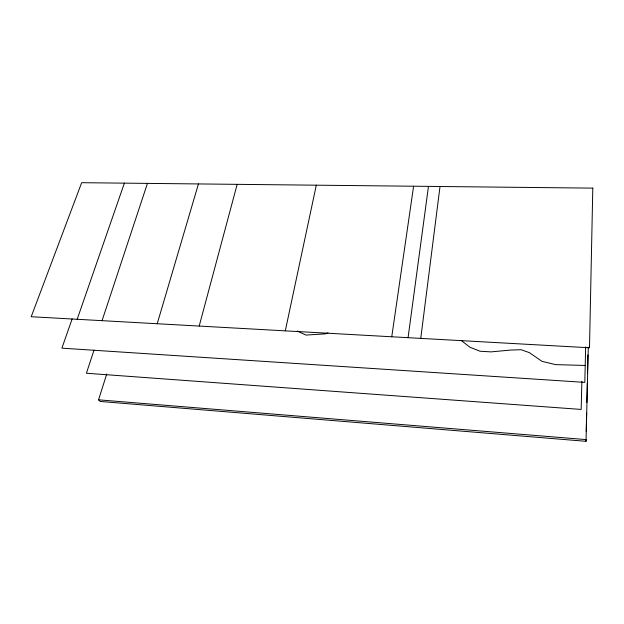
<?xml version="1.0" encoding="UTF-8"?>
<svg xmlns="http://www.w3.org/2000/svg" width="624" height="624" viewBox="0 0 624 624"><rect width="100%" height="100%" fill="white"/><g stroke="black" fill="none" stroke-linecap="round" stroke-linejoin="round"><path stroke-width="0.94" d="M106.743 373.971L98.545 399.828L100.183 401.458L586.03 441.308L586.076 439.374M586.24 431.605L586.638 413.158M586.872 402.48L587.293 383.058M587.504 373.347L587.902 354.9M586.03 441.308L588.292 347.092M585.64 346.952L584.821 382.387L61.901 348.161L72.127 318.942M581.872 381.225L581.17 409.438L86.401 373.246L94.029 350.111M420.755 338.387L440.014 186.506M408.073 337.685L428.47 186.381M391.755 336.773L413.603 186.225M285.293 330.853L316.298 185.188M199.196 326.063L237.167 184.345M157.217 323.731L198.448 183.932M102.055 320.666L147.436 183.386M77.181 319.277L124.379 183.144M328.029 332.849L325.322 333.871L305.971 335.072L297.188 331.001M585.211 365.461L555.586 364.627L541.921 361.304L529.378 352.646L521.095 349.721L510.338 350.072L491.119 351.881L480.059 351.234L469.981 347.264L461.105 340.345M98.545 399.828L586.303 439.608M592.8 188.128L589.493 347.771L31.2 316.727L81.666 182.692L592.8 188.128"/></g></svg>
